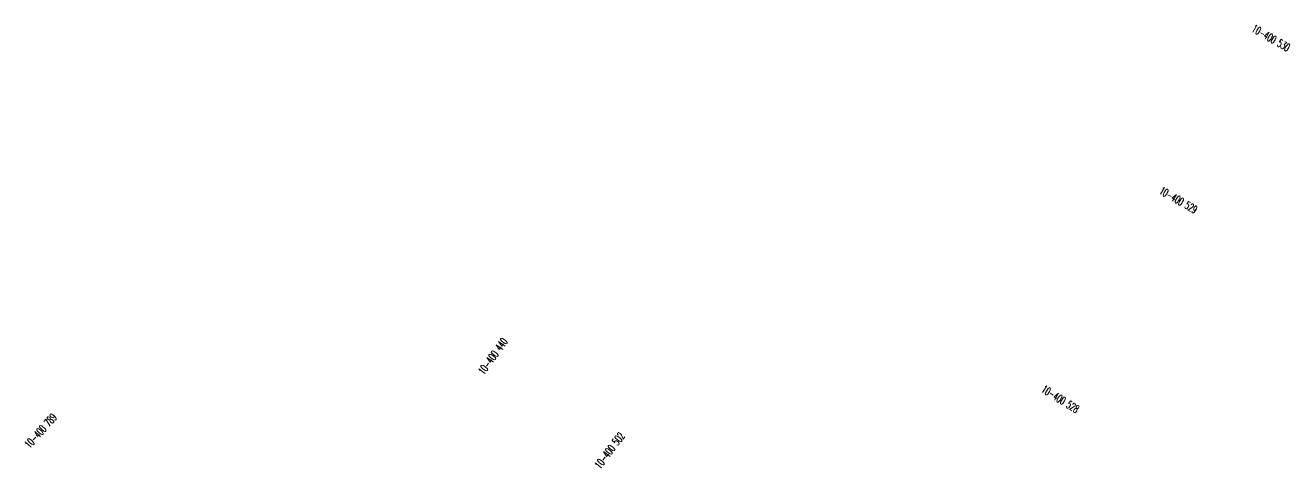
# Model space of a CAD drawing. Header units: millimetres. Extents: x 158997 to 159995, y 156998 to 157974.
# Drawn here: x 159504.6 to 159741.5, y 157448 to 157530.8 of the extents above; entities that cross this region are included whole.
import ezdxf
from ezdxf.enums import TextEntityAlignment as Align

# ---------------------------------------------------------------- set-up
doc = ezdxf.new("R2010")
doc.units = ezdxf.units.MM
doc.layers.add('W0473', color=7, linetype='CONTINUOUS')
doc.styles.get("Standard").update_dxf_attribs({"font": 'romans.shx', "width": 0.85})

msp = doc.modelspace()

# ---------------------------------------------------------------- texts
at = {"layer": 'W0473', "color": 252, "width": 0.6}
for s, rotation, p in [('10-400 530', 330, (159737.98, 157528.38)), ('10-400 529', 330, (159720.64, 157498.05)), ('10-400 440', 54, (159592.18, 157468.83)), ('10-400 528', 328, (159698.51, 157460.8)), ('10-400 789', 48, (159507.44, 157454.86)), ('10-400 502', 53, (159614.04, 157451.18))]:
    msp.add_text(s, height=1.5, rotation=rotation, dxfattribs=at).set_placement(p, align=Align.MIDDLE_CENTER)

doc.saveas('drawing.dxf')
